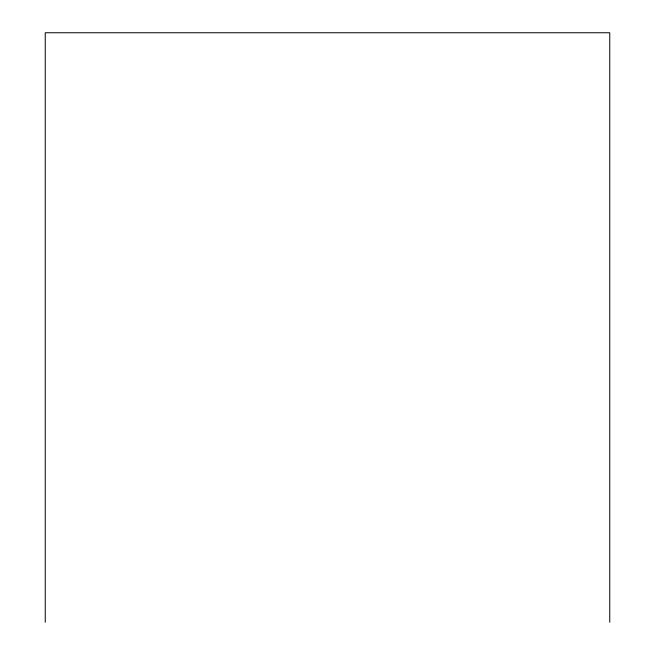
<?xml version="1.0" encoding="UTF-8"?>
<svg xmlns="http://www.w3.org/2000/svg" width="655" height="655" viewBox="0 0 655 655"><rect width="100%" height="100%" fill="white"/><g stroke="black" fill="none" stroke-linecap="round" stroke-linejoin="round"><path stroke-width="0.98" d="M609.756 622.25L609.756 32.75L45.244 32.75L45.244 622.25"/></g></svg>
